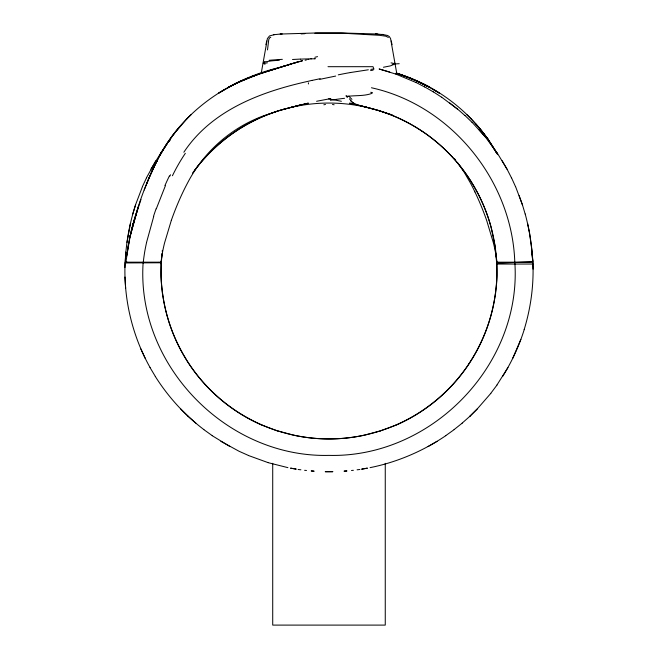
<?xml version="1.0" encoding="UTF-8"?>
<svg xmlns="http://www.w3.org/2000/svg" width="658" height="658" viewBox="0 0 658 658"><rect width="100%" height="100%" fill="white"/><g stroke="black" fill="none" stroke-linecap="round" stroke-linejoin="round"><path stroke-width="0.99" d="M498.122 262.188L532.881 262.188C533.926 284.939 530.817 307.829 524.163 329.592M150.073 367.542C132.184 335.629 123.465 298.732 125.086 262.188L158.545 262.188M124.921 267.559L125.135 262.188M161.218 264.039L162.016 253.363M143.164 262.188C135.926 364.713 226.508 457.935 328.992 455.385C431.467 457.935 522.049 364.713 514.819 262.188M161.103 262.188L160.947 276.105A166.285 166.285 0 0 0 161.235 281.92L162.403 293.509M125.834 252.014L125.259 261.662C126.073 242.341 129.618 223.169 135.597 204.786L132.751 214.039M267.502 49.934L268.752 39.768A6.235 6.235 0 0 1 269.361 38.279L269.838 37.736A1.842 1.842 0 0 1 270.496 37.358L270.775 37.292M125.843 262.855L128.688 242.958M160.971 262.723L162 255.115A168.933 167.946 0 0 1 164.516 243.082L171.335 220.348M162.238 251.372L162.362 250.377M495.573 293.509L496.749 281.92A166.285 166.285 0 0 0 497.029 276.105L496.872 262.188M126.755 255.872L130.161 236.173L136.93 211.415M126.978 242.432L130.432 223.424M261.168 73.597L267.395 38.592L269.5 35.951L274.37 34.611M127.677 249.185L128.795 242.777M128.524 243.353L130.161 236.173M265.955 44.686L266.687 41.01M129.996 236.65L131.649 229.881L130.111 236.428M146.545 242.44L153.725 216.416M129.807 237.11L138.55 206.143M131.592 230.168L133.278 223.654L131.46 230.415M131.238 230.95C137.382 206.612 145.887 182.801 157.262 160.404L156.875 161.136C180.407 112.485 228.129 79.536 279.995 67.363M133.056 224.263L134.832 217.971M133.204 223.983L135.104 217.304M135.005 217.666L140.96 199.538M502.638 376.434C511.776 361.81 519.072 346.067 524.212 329.609M135.548 204.77L142.449 186.65M156.3 208.808L165.372 185.778M146.471 184.215L148.905 178.302L144.217 190.006M520.848 339.388L512.705 358.38M151.406 172.561L154.408 166.104L148.831 178.458C155.609 162.362 163.875 146.783 174.625 132.965L166.4 144.554L166.91 143.789L159.894 155.461L160.322 154.704M142.408 186.625L146.504 177.825M169.879 176.081L170.529 174.765M154.062 166.819L157.262 160.404M146.463 177.8L155.839 160.741M150.929 169.155L161.103 152.533M507.951 367.559L496.922 385.045M161.062 152.5L166.754 144.563M183.845 152.253C211.786 110.059 261.136 91.701 308.413 81.238A166.466 128.499 -11.8 0 1 311.982 80.366M490.769 393.352L496.963 385.07M169.131 141.445L170.34 139.907M178.112 128.639L178.705 127.882L173.909 133.911L186.74 119.016M490.81 393.377L477.231 408.963L469.902 416.259M191.108 114.657L186.576 119.188M469.878 416.234L477.231 408.963M462.163 423.11L469.911 416.267M454.11 429.592L462.196 423.143M445.737 435.654L454.135 429.633M237.308 130.218L238.064 129.725M445.762 435.695C422.938 451.158 397.111 462.204 370.067 467.649M224.806 89.365L218.719 93.074L235.967 83.393L259.236 73.893M428.144 446.519L437.093 441.329M394.002 64.418L390.268 65.915L383.425 67.248M258.635 74.157L246.372 78.672L228.581 87.095L229.124 86.815M229.7 86.609L235.967 83.393M234.799 83.879L234.256 84.142L240.54 81.173M235.367 83.698L246.939 78.516M240.006 81.419L257.541 74.527L286.049 65.537M395.738 425.233L380.464 430.817M300.936 104.647L301.487 104.408M300.393 104.861L297.128 105.848M252.22 76.386L276.5 68.448M277.939 110.939L267.419 114.673A165.355 165.355 0 0 0 238.056 129.716M380.505 430.842L364.154 435.218A167.428 167.428 0 0 1 328.992 438.985A167.428 167.428 0 0 1 293.83 435.209L277.479 430.842M269.188 70.817L285.547 65.627M277.421 68.161L286.921 65.282M171.335 220.348A289.693 288.007 0 0 1 181.575 195.031L183.031 191.939A222.972 221.672 0 0 1 187.489 183.113C201.397 156.135 224.263 133.903 251.669 120.85A155.831 154.926 0 0 1 262.526 116.203L279.872 110.338M282.027 66.738L297.326 62.173M286.477 65.372L290.91 64.015L288.262 64.821M287.801 65.019L291.305 63.949M290.992 63.941L302.302 60.783M280.843 110.042L282.471 109.557M278.967 110.667L292.843 106.892M292.588 63.513L297.638 62.033M290.129 107.624L289.109 107.904M296.742 62.321L302.491 60.783M283.244 109.343L285.013 108.907M264.532 61.942L271.129 60.931A45.608 2.393 -0.5 0 1 277.783 60.363L279.346 60.256M305.115 60.273L306.464 59.927M290.301 107.558L292.242 107.057M291.741 107.188L296.125 106.086M293.18 106.826L296.585 105.979M287.702 108.274L285.301 108.841M292.703 106.95L293.698 106.695M295.097 106.349L298.855 105.412M300.994 104.893L297.021 105.872M302.713 104.474L299.53 105.255M307.837 59.59L308.89 59.343M311.489 58.718L310.872 58.875M301.57 104.762L303.996 104.161M302.919 104.433L308.363 103.142L304.424 104.063A69.551 69.148 0 0 1 304.901 103.487M311.999 80.432L320.175 78.697M316.58 101.274L330.637 98.61M338.278 74.839L345.771 73.367A76.139 15.595 -14.3 0 1 350.319 72.569M160.716 262.772L125.991 262.929M361.744 469.121L367.296 468.142M361.744 469.162L367.304 468.183M373.703 68.901L370.816 69.394M350.336 72.553L368.324 69.789M273.514 34.751L280.53 34.035M351.495 470.495L353.371 470.305M357.088 469.796L359.893 469.491M346.676 96.496C354.958 95.196 363.899 96.356 371.786 93.42A2.657 2.648 0 0 0 372.403 92.655L370.709 92.26M347.251 96.438L346.618 95.739M301.125 33.895L304.86 33.681M292.489 59.491L300.287 59.088M496.955 263.323L532.593 261.67M282.266 33.969L280.144 34.051L316.95 32.949L343.122 33.221L379.477 35.302L385.876 36.198L388.393 37.473M314.853 33.221L341.025 32.949L376.088 33.986M314.565 58.718L315.519 58.71M328.005 66.688L373.02 66.688L373.909 69.156M158.965 262.188L160.996 262.188M496.979 262.188L497.736 262.188M497.037 264.039L532.881 264.039M377.84 34.051L375.71 33.969L383.606 34.611M125.382 261.67L126.788 261.736M298.082 469.491L300.887 469.796M304.613 470.305L306.48 470.495M382.043 34.356L387.57 35.483L389.33 36.601L390.581 38.592L396.955 74.519M328.679 98.832L341.395 101.274M290.688 468.142L296.24 469.121L290.671 468.183M287.908 467.649L267.864 462.59M354.374 104.277L349.612 103.142L355.731 104.597M371.457 87.761C451.446 105.379 512.368 181.139 514.803 262.591M355.271 104.474L357.771 105.091M356.554 104.787L359.803 105.593M358.692 105.313L362.402 106.226M363.8 106.571L357.45 104.893L353.535 103.035M360.888 105.848L363.841 106.588M362.821 106.333L364.795 106.826M364.277 106.695L365.758 107.065M364.178 106.662L377.009 110.083M365.248 106.933L366.712 107.312M366.218 107.18L367.674 107.558M367.18 107.427L379.074 110.634L390.556 114.673A165.446 165.446 0 0 1 419.919 129.716L424.731 132.957A168.67 168.67 0 0 1 491.082 227.216L494.923 245.426L496.724 263.332M383.959 70.307L379.082 68.991L395.516 73.992M377.914 110.347L387.217 113.242M384.93 70.603L389.766 72.067M396.149 73.079C438.335 85.639 475.249 114.87 496.831 153.248M277.331 430.916L262.238 425.241M396.371 73.145L401.076 74.675M396.675 73.301L406.299 76.616M267.88 462.549L248.444 455.509M387.759 113.423L389.388 113.974M389.931 114.163L391.008 114.55M398.74 73.893L410.444 78.236L423.719 84.142L411.604 78.672M399.34 74.157L416.868 81L428.276 86.609L416.267 80.72L416.868 81M391.568 114.747L392.686 115.15M395.532 73.943L415.864 82.447M405.764 76.386L412.138 78.911M248.461 455.468L239.027 451.248L220.882 441.329M422.609 83.698L422.008 83.393L428.276 86.609M415.889 82.398L424.706 86.971M427.667 86.288L439.256 93.074L433.17 89.365M424.731 86.922L433.309 91.906M229.856 446.478L212.213 435.695M433.334 91.857L441.65 97.244M352.844 102.582L350.796 100.962M441.674 97.195L457.466 109.072L449.735 102.928M203.84 429.633L212.246 435.654M203.873 429.592C184.651 414.992 168.177 396.856 155.296 376.458M457.499 109.022L464.91 115.52M188.081 416.259L195.821 423.11M464.943 115.487L472.016 122.322M180.728 408.988L188.106 416.234M471.399 119.188L466.867 114.657M472.057 122.281L485.226 136.823L496.872 152.533M471.243 119.016L480.011 128.812L479.271 127.882L487.923 139.151L483.359 132.965M347.391 97.499L345.919 95.846M475.783 123.901L480.011 128.812M478.81 129.412L485.185 136.856M454.637 158.899L455.459 159.919M479.863 128.639L483.926 133.73M457.861 163.028L464.466 172.684L470.486 183.113A222.972 221.672 0 0 1 474.944 191.947M496.913 152.5L507.047 169.155L511.472 177.825M150.024 367.559L155.337 376.434M496.724 153.108L487.241 138.196L497.629 154.663M502.169 160.725L507.005 169.18M474.944 191.939L476.392 195.031A289.693 288.007 0 0 1 486.64 220.348L493.467 243.073M511.513 177.8L515.527 186.65M140.911 349.011L145.237 358.396M515.576 186.625L522.419 204.77L525.174 214.047M519.162 195.64L522.386 204.786M525.224 214.039C529.369 229.601 531.985 245.574 532.807 261.662L532.133 252.014M308.487 83.969L308.339 82.801M527.593 223.416L529.525 232.891M391.288 41.01L392.02 44.686M529.534 232.891L532.092 252.022M496.551 258.915L497.004 262.723M124.962 277.026L125.629 288.237M532.881 262.188L533.046 269.155M385.259 463.314L385.259 625.1L272.716 625.1L272.716 463.314M240.384 128.4A167.576 167.576 0 0 1 422.206 131.378M422.247 131.32A169.073 169.073 0 0 1 471.63 182.332M471.572 182.373A167.576 167.576 0 0 1 468.586 364.195M468.644 364.236A169.073 169.073 0 0 1 417.633 413.619A167.667 167.667 0 0 1 328.992 438.894A167.667 167.667 0 0 1 235.729 410.633A169.073 169.073 0 0 1 186.346 359.622M186.411 359.581A167.576 167.576 0 0 1 161.876 254.539M192.465 173.202A169.073 169.073 0 0 1 240.343 128.335M495.474 293.493A168.168 168.168 0 0 1 395.762 425.282M262.213 425.282A168.168 168.168 0 0 1 162.51 293.493M265.018 64.237A62.37 5.815 5.2 0 1 263.167 63.086M264.713 63.333A73.096 6.975 7.1 0 1 267.485 62.814M263.957 62.255A70.99 7.082 10.1 0 1 264.779 61.992M269.106 60.306A71.508 2.657 -1.6 0 1 282.34 59.343M300.484 59.138A53.726 5.947 0.5 0 1 314.672 58.792M493.442 243.082A158.841 157.92 0 0 1 496.395 257.64M349.423 98.79A69.551 69.148 0 0 1 353.511 104.096M332.487 104.425A57.83 1.3 12.7 0 1 334.132 104.795M143.247 262.896A130.761 130.144 53.4 0 1 143.715 258.528L144.53 252.836A195.048 194.521 29 0 1 146.578 242.448M153.52 216.35A343.262 342.094 50 0 1 156.102 208.734M164.928 185.572A243.049 233.442 -83.6 0 1 169.443 175.859M172.445 175.744A176.204 169.871 -84.8 0 1 185.326 153.322M319.739 79.363A117.099 5.215 -12 0 1 335.703 76.065M373.094 70.151A97.047 24.56 2.4 0 1 370.569 70.587M394.956 64.007A75.538 3.241 -12.1 0 1 399.217 63.736M394.808 63.086A62.37 5.815 -5.2 0 1 392.258 64.525M391.025 62.888A73.096 6.975 -7.1 0 1 393.262 63.333M317.534 56.621A45.435 1.818 -14.5 0 1 314.869 57.279M323.851 104.795A57.83 1.3 -12.7 0 1 325.488 104.425M330.431 100.287A55.897 10.651 -10.1 0 1 344.529 98.305M351.948 99.342A35.976 24.247 51.5 0 1 348.847 96.084M353.502 103.117A15.068 11.877 53.8 0 1 352.803 102.664M194.48 170.554A168.341 168.341 0 0 1 237.349 130.284M346.824 470.939L344.011 471.153L346.824 470.988M332.751 471.671L325.233 471.712L332.751 471.712M313.973 471.153L311.16 470.939L313.965 471.194M429.394 87.095L423.176 83.879L429.394 87.095M532.388 257.377L531.968 252.03L532.717 261.662L532.388 257.377"/></g></svg>
